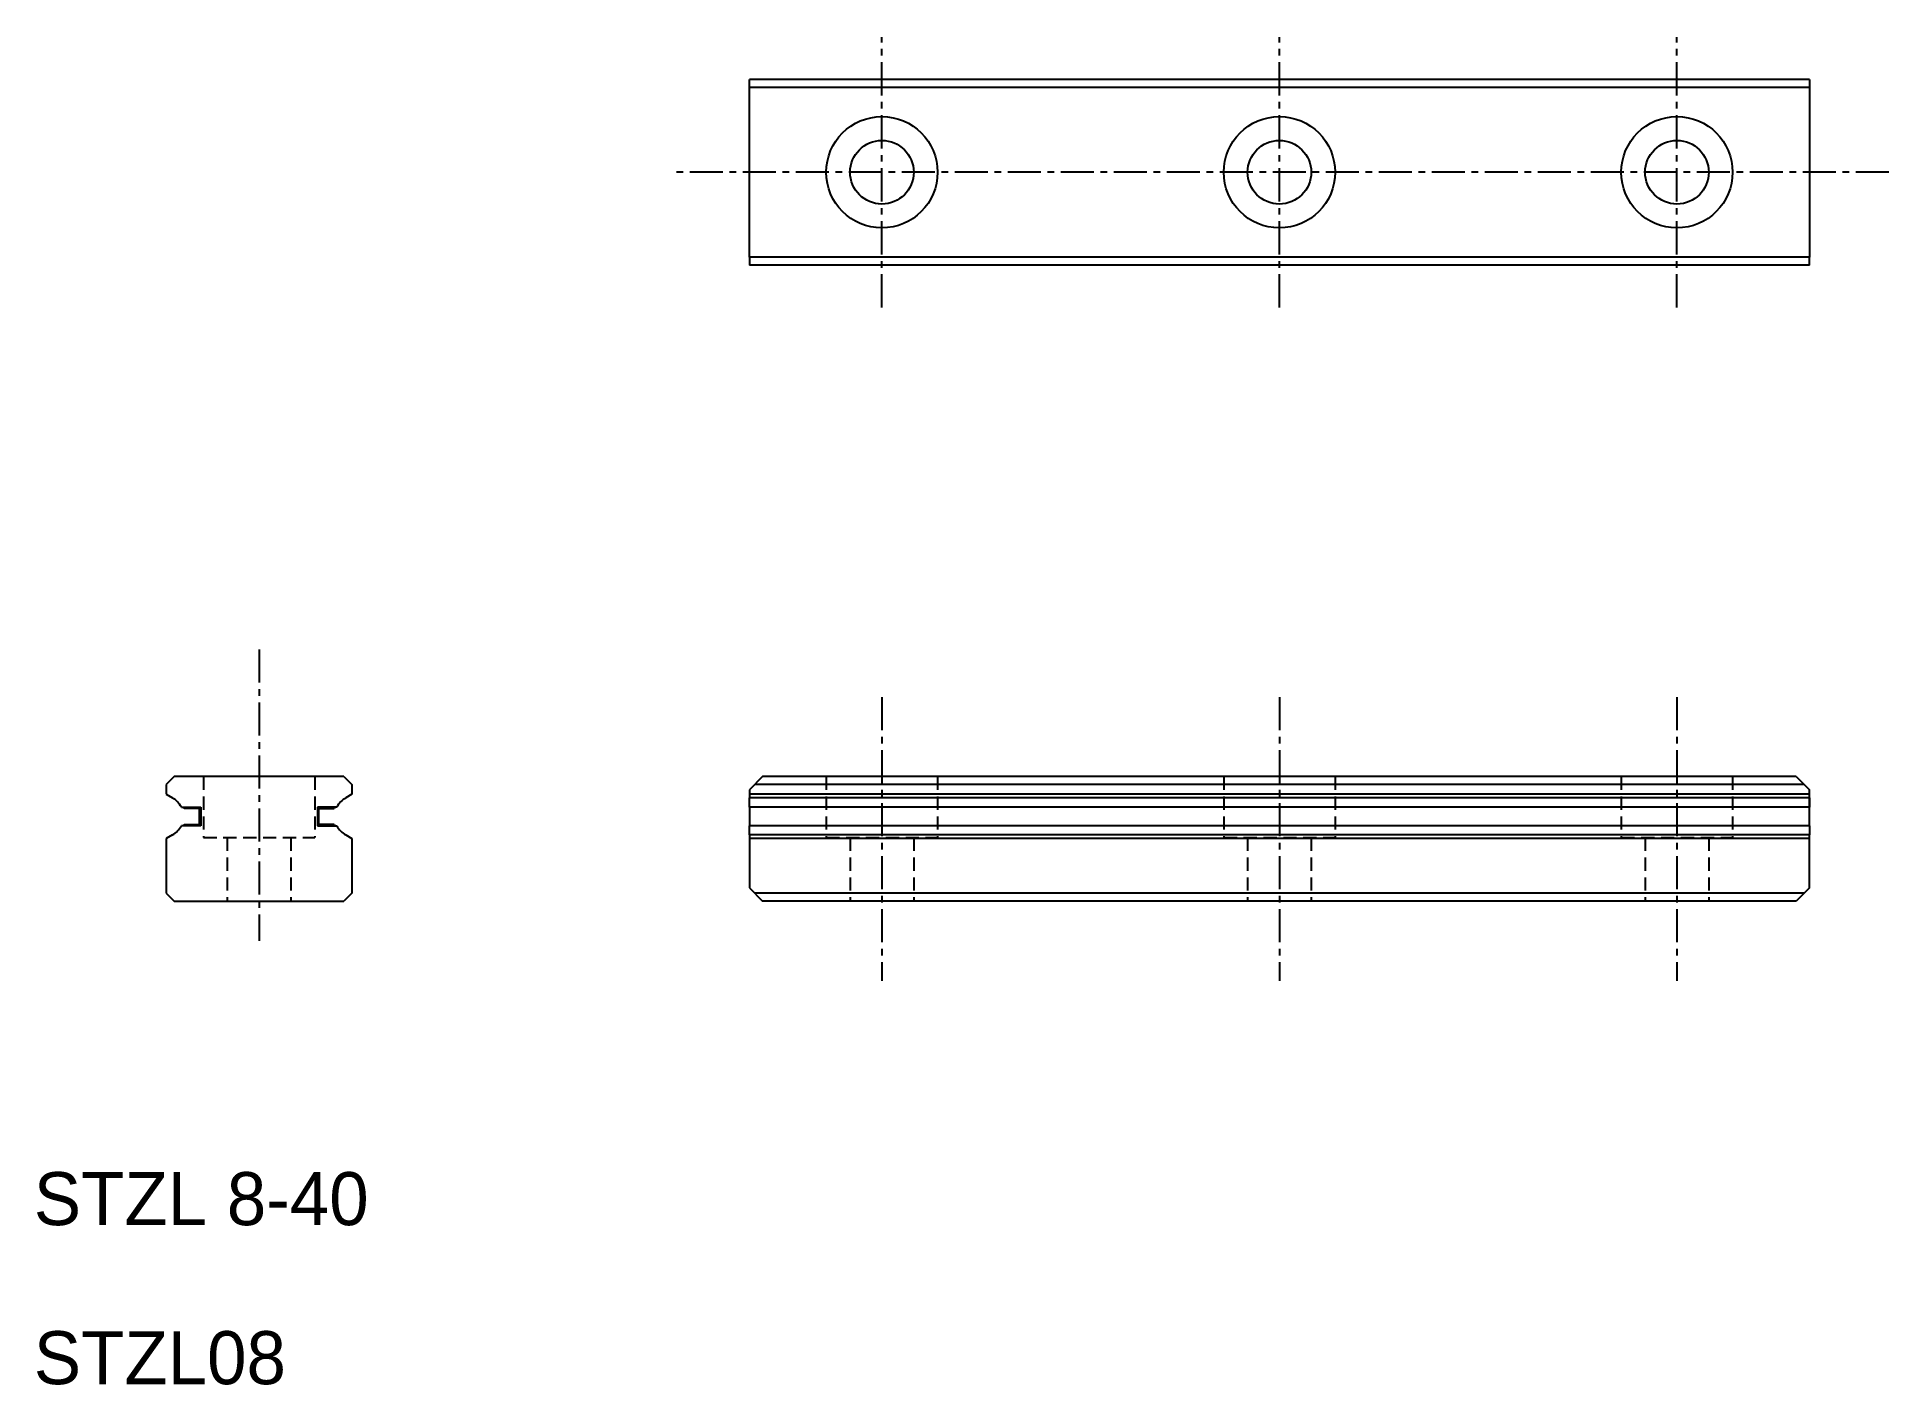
# Model space of a CAD drawing. Extents: x 10.1 to 80, y 10 to 60.8.
import ezdxf

# ---------------------------------------------------------------- set-up
doc = ezdxf.new("R2010")
doc.units = 0
doc.linetypes.add('CENTER', pattern=[2, 1.25, -0.25, 0.25, -0.25])
doc.linetypes.add('DASHED', pattern=[0.75, 0.5, -0.25])
doc.layers.get('0').update_dxf_attribs({"linetype": 'CONTINUOUS'})
doc.layers.add('CENTER', color=1, linetype='CENTER')

msp = doc.modelspace()

# ---------------------------------------------------------------- linework, layer by layer
at = {"color": 7, "linetype": 'CONTINUOUS'}
for p, q in [((77, 59.22), (37, 59.22)), ((37, 58.92), (37, 59.22)), ((77, 58.92), (37, 58.92)), ((37, 52.52), (37, 58.92)), ((77, 59.22), (77, 58.92)), ((77, 58.92), (77, 52.52)), ((77, 52.52), (37, 52.52)), ((37, 52.52), (37, 52.22)), ((77, 52.22), (77, 52.52)), ((77, 52.22), (37, 52.22)), ((15.3, 32.92), (15, 32.62)), ((21.7, 32.92), (15.3, 32.92)), ((21.7, 32.92), (22, 32.62)), ((37.5, 32.92), (37, 32.42)), ((76.5, 32.92), (37.5, 32.92)), ((76.5, 32.92), (77, 32.42)), ((15, 32.62), (15, 32.253851)), ((15, 32.253851), (15.2305, 32.120772)), ((22, 32.253851), (21.7695, 32.120772)), ((22, 32.62), (22, 32.253851)), ((37, 32.42), (37, 32.253851)), ((77, 32.253851), (37, 32.253851)), ((37, 32.253851), (37, 32.120772)), ((76.8, 32.62), (37.2, 32.62)), ((77, 31.07), (77, 32.42)), ((77, 32.120772), (77, 32.253851)), ((15.567581, 31.77), (16.3, 31.77)), ((16.25, 31.72), (15.667964, 31.72)), ((16.25, 31.12), (16.25, 31.72)), ((16.3, 31.77), (16.3, 31.07)), ((20.7, 31.77), (20.7, 31.07)), ((21.432419, 31.77), (20.7, 31.77)), ((20.75, 31.12), (20.75, 31.72)), ((20.75, 31.72), (21.332036, 31.72)), ((77, 32.120772), (37, 32.120772)), ((37, 31.77), (37, 32.120772)), ((77, 31.77), (37, 31.77)), ((37, 31.77), (37, 31.07)), ((77, 32.120772), (77, 31.77)), ((16.3, 31.07), (15.567581, 31.07)), ((15.667964, 31.12), (16.25, 31.12)), ((20.7, 31.07), (21.432419, 31.07)), ((21.332036, 31.12), (20.75, 31.12)), ((77, 31.07), (37, 31.07)), ((37, 30.719228), (37, 31.07)), ((77, 31.07), (77, 30.719228)), ((15.2305, 30.719228), (15, 30.586149)), ((15, 30.586149), (15, 28.52)), ((21.7695, 30.719228), (22, 30.586149)), ((22, 30.586149), (22, 28.52)), ((77, 30.719228), (37, 30.719228)), ((37, 30.719228), (37, 30.586149)), ((77, 30.586149), (37, 30.586149)), ((37, 30.586149), (37, 28.72)), ((77, 30.586149), (77, 30.719228)), ((77, 28.72), (77, 30.586149)), ((37, 28.72), (37.5, 28.22)), ((77, 28.72), (76.5, 28.22)), ((15, 28.52), (15.3, 28.22)), ((15.3, 28.22), (21.7, 28.22)), ((22, 28.52), (21.7, 28.22)), ((76.8, 28.52), (37.2, 28.52)), ((76.5, 28.22), (37.5, 28.22))]:
    msp.add_line(p, q, dxfattribs=at)
at = {"color": 3, "linetype": 'DASHED'}
for p, q in [((16.4, 32.92), (16.4, 30.62)), ((20.6, 32.92), (20.6, 30.62)), ((39.9, 32.92), (39.9, 30.62)), ((44.1, 32.92), (44.1, 30.62)), ((54.9, 32.92), (54.9, 30.62)), ((59.1, 32.92), (59.1, 30.62)), ((69.9, 32.92), (69.9, 30.62)), ((74.1, 32.92), (74.1, 30.62)), ((16.4, 30.62), (20.6, 30.62)), ((17.3, 30.62), (17.3, 28.22)), ((19.7, 30.62), (19.7, 28.22)), ((39.9, 30.62), (44.1, 30.62)), ((40.8, 30.62), (40.8, 28.22)), ((43.2, 30.62), (43.2, 28.22)), ((54.9, 30.62), (59.1, 30.62)), ((55.8, 30.62), (55.8, 28.22)), ((58.2, 30.62), (58.2, 28.22)), ((69.9, 30.62), (74.1, 30.62)), ((70.8, 30.62), (70.8, 28.22)), ((73.2, 30.62), (73.2, 28.22))]:
    msp.add_line(p, q, dxfattribs=at)
at = {"color": 7, "linetype": 'CONTINUOUS'}
for centre, radius in [((42, 55.72), 2.1), ((57, 55.72), 2.1), ((72, 55.72), 2.1), ((42, 55.72), 1.2), ((57, 55.72), 1.2), ((72, 55.72), 1.2)]:
    msp.add_circle(centre, radius, dxfattribs=at)
for centre, radius, start, end in [((14.793, 31.363), 0.875, 27.719468, 60), ((14.793, 31.363), 0.945, 22.196276, 25.51122), ((22.207, 31.363), 0.945, 154.48878, 157.803724), ((22.207, 31.363), 0.875, 120, 152.280532), ((14.793, 31.477), 0.875, 300, 332.280532), ((14.793, 31.477), 0.945, 334.48878, 337.803724), ((22.207, 31.477), 0.945, 202.196276, 205.51122), ((22.207, 31.477), 0.875, 207.719468, 240)]:
    msp.add_arc(centre, radius, start, end, dxfattribs=at)
at = {"layer": 'CENTER', "color": 1, "linetype": 'CENTER'}
for p, q in [((42, 50.62), (42, 60.82)), ((57, 50.62), (57, 60.82)), ((72, 50.62), (72, 60.82)), ((80, 55.72), (34, 55.72)), ((18.5, 37.72), (18.5, 26.72)), ((42, 35.92), (42, 25.22)), ((57, 35.92), (57, 25.22)), ((72, 35.92), (72, 25.22))]:
    msp.add_line(p, q, dxfattribs=at)

# ---------------------------------------------------------------- texts
at = {"color": 7, "linetype": 'CONTINUOUS'}
for s, p in [('STZL 8-40', (10, 16)), ('STZL08', (10, 10))]:
    msp.add_text(s, height=2, dxfattribs=at).set_placement(p)

doc.saveas('drawing.dxf')
